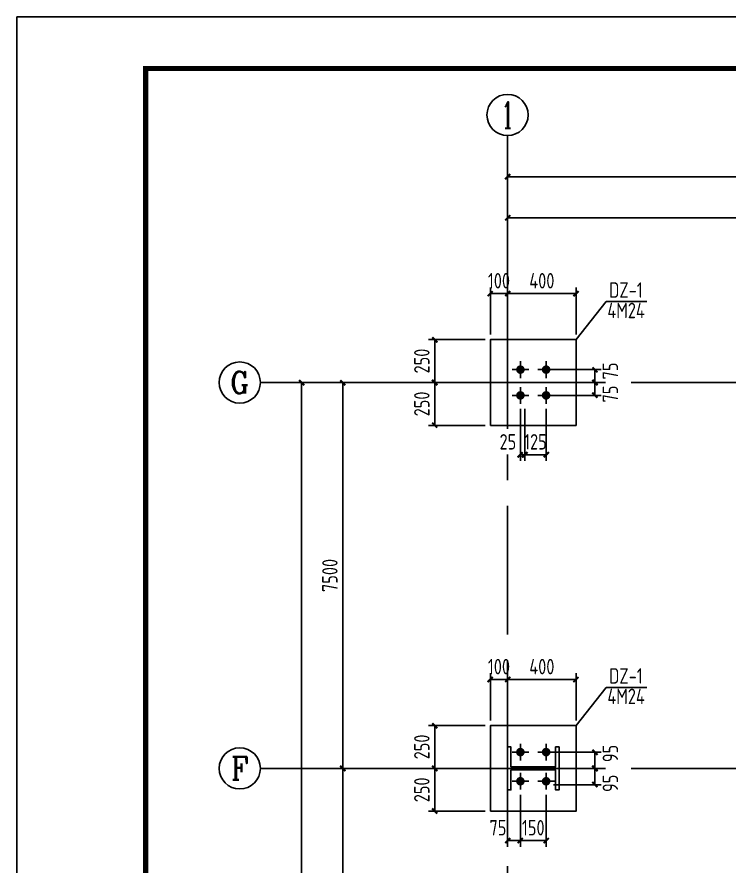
# Model space of a CAD drawing. Header units: millimetres. Extents: x 866309 to 879639, y 39442 to 44891.
# Drawn here: x 868454 to 868592.3, y 39875.9 to 40040.9 of the extents above; entities that cross this region are included whole.
import ezdxf
from ezdxf.enums import TextEntityAlignment as Align

# ---------------------------------------------------------------- set-up
doc = ezdxf.new("R2010")
doc.units = ezdxf.units.MM
doc.header["$LTSCALE"] = 1000
doc.header["$MEASUREMENT"] = 0
doc.linetypes.add('CENTER', pattern=[2, 1.25, -0.25, 0.25, -0.25])
doc.linetypes.add('DOTE', pattern=[2.42, 2, -0.2, 0.02, -0.2])
for name, color, linetype in [('AXIS', 3, 'Continuous'), ('AXIS_TEXT', 7, 'Continuous'), ('DIM', 7, 'Continuous'), ('DOTE', 1, 'DOTE'), ('M_Prof', 2, 'Continuous'), ('柱集中标注', 2, 'Continuous'), ('标注', 7, 'Continuous'), ('檩条', 34, 'Continuous')]:
    doc.layers.add(name, color=color, linetype=linetype)
doc.styles.add('_TCH_AXIS', font='COMPLEX', dxfattribs={"bigfont": 'GBCBIG'})
doc.styles.add('COMPLEX', font='COMPLEX')
doc.styles.add('GBHZ', font='gbenor.shx', dxfattribs={"width": 0.9, "bigfont": 'gbcbig.shx'})
doc.dimstyles.new('Y100', dxfattribs={"dimscale": 0, "dimtxt": 3, "dimasz": 0.01, "dimexe": 1.2, "dimexo": 2, "dimgap": 1, "dimtad": 1, "dimdec": 0, "dimlfac": 100, "dimzin": 0, "dimdsep": 46, "dimtxsty": 'GBHZ', "dimblk": 'DX', "dimcen": 0.09, "dimdle": 1, "dimclrd": 7, "dimclre": 7, "dimclrt": 7, "dimadec": 0, "dimazin": 0, "dimtfac": 1, "dimtdec": 0, "dimtix": 1, "dimtmove": 2, "dimatfit": 3, "dimldrblk": 'DX', "dimfxl": 0, "dimtolj": 1, "dimtzin": 0, "dimarcsym": 0})
doc.dimstyles.new('Y30', dxfattribs={"dimscale": 0, "dimtxt": 3, "dimasz": 0.01, "dimexe": 1.2, "dimexo": 1, "dimgap": 1, "dimtad": 1, "dimdec": 0, "dimlfac": 30, "dimzin": 0, "dimdsep": 46, "dimtxsty": 'GBHZ', "dimblk1": 'DX', "dimblk2": 'DX', "dimsah": 1, "dimcen": 0.09, "dimdle": 1, "dimadec": 0, "dimazin": 0, "dimtfac": 1, "dimtdec": 0, "dimtix": 1, "dimtmove": 2, "dimatfit": 3, "dimldrblk": 'DX', "dimfxl": 0, "dimtolj": 1, "dimtzin": 0, "dimarcsym": 0})

# ---------------------------------------------------------------- blocks, each defined once
blk = doc.blocks.new('_AXISO')
blk.add_circle((0, 0), 0.5)
at = {"layer": 'AXIS_TEXT', "style": 'COMPLEX', "width": 1.041667}
blk.add_attdef('A', text='', height=0.56, dxfattribs=at).set_placement((-0.25, -0.28), (0.25, -0.28), align=Align.FIT)
blk = doc.blocks.new('DX')
at = {"color": 0, "linetype": 'ByBlock', "const_width": 40}
blk.add_lwpolyline([(-54, -51), (46, 49)], dxfattribs=at)
blk = doc.blocks.new('*D1300')
at = {"layer": 'Defpoints', "color": 0, "transparency": 16777216}
for p in [(868517.28, 39894.89), (868533.28, 39894.89), (868533.28, 39819.89)]:
    blk.add_point(p, dxfattribs=at)
at = {"layer": 'dim', "color": 7, "lineweight": -2, "transparency": 16777216}
for p, q in [((868531.28, 39894.89), (868516.08, 39894.89)), ((868517.28, 39819.9), (868517.28, 39894.88)), ((868531.28, 39819.89), (868516.08, 39819.89))]:
    blk.add_line(p, q, dxfattribs=at)
at = {"layer": 'dim', "color": 7, "lineweight": -2, "transparency": 16777216, "xscale": 0.01, "yscale": 0.01, "zscale": 0.01}
for p, rotation in [((868517.28, 39894.89), 90), ((868517.28, 39819.89), 270)]:
    blk.add_blockref('DX', p, dxfattribs=dict(at, rotation=rotation))
at = {"layer": 'dim', "color": 7, "transparency": 16777216, "insert": (868514.78, 39857.39), "char_height": 3, "attachment_point": 5, "rotation": 90, "style": 'GBHZ'}
blk.add_mtext('\\A1;7500', dxfattribs=at)
blk = doc.blocks.new('*D1301')
at = {"layer": 'Defpoints', "color": 0, "transparency": 16777216}
for p in [(868517.28, 39969.89), (868533.28, 39969.89), (868533.28, 39894.89)]:
    blk.add_point(p, dxfattribs=at)
at = {"layer": 'dim', "color": 7, "lineweight": -2, "transparency": 16777216}
for p, q in [((868531.28, 39969.89), (868516.08, 39969.89)), ((868517.28, 39894.9), (868517.28, 39969.88)), ((868531.28, 39894.89), (868516.08, 39894.89))]:
    blk.add_line(p, q, dxfattribs=at)
at = {"layer": 'dim', "color": 7, "lineweight": -2, "transparency": 16777216, "xscale": 0.01, "yscale": 0.01, "zscale": 0.01}
for p, rotation in [((868517.28, 39969.89), 90), ((868517.28, 39894.89), 270)]:
    blk.add_blockref('DX', p, dxfattribs=dict(at, rotation=rotation))
at = {"layer": 'dim', "color": 7, "transparency": 16777216, "insert": (868514.78, 39932.39), "char_height": 3, "attachment_point": 5, "rotation": 90, "style": 'GBHZ'}
blk.add_mtext('\\A1;7500', dxfattribs=at)
blk = doc.blocks.new('*D1302')
at = {"layer": 'Defpoints', "color": 0, "transparency": 16777216}
for p in [(868509.28, 39969.89), (868533.28, 39969.89), (868533.28, 39519.89)]:
    blk.add_point(p, dxfattribs=at)
at = {"layer": 'dim', "color": 7, "lineweight": -2, "transparency": 16777216}
for p, q in [((868531.28, 39969.89), (868508.08, 39969.89)), ((868509.28, 39519.9), (868509.28, 39969.88)), ((868531.28, 39519.89), (868508.08, 39519.89))]:
    blk.add_line(p, q, dxfattribs=at)
at = {"layer": 'dim', "color": 7, "lineweight": -2, "transparency": 16777216, "xscale": 0.01, "yscale": 0.01, "zscale": 0.01}
for p, rotation in [((868509.28, 39969.89), 90), ((868509.28, 39519.89), 270)]:
    blk.add_blockref('DX', p, dxfattribs=dict(at, rotation=rotation))
at = {"layer": 'dim', "color": 7, "transparency": 16777216, "insert": (868506.78, 39744.89), "char_height": 3, "attachment_point": 5, "rotation": 90, "style": 'GBHZ'}
blk.add_mtext('\\A1;45000', dxfattribs=at)
blk = doc.blocks.new('*D1310')
at = {"layer": 'Defpoints', "color": 0, "transparency": 16777216}
for p in [(868664.28, 40001.89), (868549.28, 39985.89), (868664.28, 39985.89)]:
    blk.add_point(p, dxfattribs=at)
at = {"layer": 'dim', "color": 7, "lineweight": -2, "transparency": 16777216}
for p, q in [((868549.28, 39987.89), (868549.28, 40003.09)), ((868664.28, 39987.89), (868664.28, 40003.09)), ((868549.29, 40001.89), (868664.27, 40001.89))]:
    blk.add_line(p, q, dxfattribs=at)
at = {"layer": 'dim', "color": 7, "lineweight": -2, "transparency": 16777216, "xscale": 0.01, "yscale": 0.01, "zscale": 0.01, "rotation": 180}
blk.add_blockref('DX', (868549.28, 40001.89), dxfattribs=at)
at = {"layer": 'dim', "color": 7, "lineweight": -2, "transparency": 16777216, "xscale": 0.01, "yscale": 0.01, "zscale": 0.01}
blk.add_blockref('DX', (868664.28, 40001.89), dxfattribs=at)
at = {"layer": 'dim', "color": 7, "transparency": 16777216, "insert": (868606.78, 40004.39), "char_height": 3, "attachment_point": 5, "style": 'GBHZ'}
blk.add_mtext('\\A1;11500', dxfattribs=at)
blk = doc.blocks.new('*D1316')
at = {"layer": 'Defpoints', "color": 0, "transparency": 16777216}
for p in [(868549.28, 40009.89), (868549.28, 39985.89), (869019.28, 39985.89)]:
    blk.add_point(p, dxfattribs=at)
at = {"layer": 'dim', "color": 7, "lineweight": -2, "transparency": 16777216}
for p, q in [((868549.28, 39987.89), (868549.28, 40011.09)), ((869019.28, 39987.89), (869019.28, 40011.09)), ((869019.27, 40009.89), (868549.29, 40009.89))]:
    blk.add_line(p, q, dxfattribs=at)
at = {"layer": 'dim', "color": 7, "lineweight": -2, "transparency": 16777216, "xscale": 0.01, "yscale": 0.01, "zscale": 0.01, "rotation": 180}
blk.add_blockref('DX', (868549.28, 40009.89), dxfattribs=at)
at = {"layer": 'dim', "color": 7, "lineweight": -2, "transparency": 16777216, "xscale": 0.01, "yscale": 0.01, "zscale": 0.01}
blk.add_blockref('DX', (869019.28, 40009.89), dxfattribs=at)
at = {"layer": 'dim', "color": 7, "transparency": 16777216, "insert": (868784.28, 40012.39), "char_height": 3, "attachment_point": 5, "style": 'GBHZ'}
blk.add_mtext('\\A1;47000', dxfattribs=at)
blk = doc.blocks.new('*D1420')
at = {"layer": 'Defpoints', "color": 0, "transparency": 16777216}
for p in [(868549.28, 39987.17), (868549.28, 39978.22), (868562.62, 39978.22)]:
    blk.add_point(p, dxfattribs=at)
at = {"layer": 'dim', "color": 0, "lineweight": -2, "transparency": 16777216}
for p, q in [((868549.28, 39979.22), (868549.28, 39988.37)), ((868562.62, 39979.22), (868562.62, 39988.37)), ((868562.61, 39987.17), (868549.29, 39987.17))]:
    blk.add_line(p, q, dxfattribs=at)
at = {"layer": 'dim', "color": 0, "lineweight": -2, "transparency": 16777216, "xscale": 0.01, "yscale": 0.01, "zscale": 0.01, "rotation": 180}
blk.add_blockref('DX', (868549.28, 39987.17), dxfattribs=at)
at = {"layer": 'dim', "color": 0, "lineweight": -2, "transparency": 16777216, "xscale": 0.01, "yscale": 0.01, "zscale": 0.01}
blk.add_blockref('DX', (868562.62, 39987.17), dxfattribs=at)
at = {"layer": 'dim', "color": 0, "transparency": 16777216, "insert": (868555.95, 39989.67), "char_height": 3, "attachment_point": 5, "style": 'GBHZ'}
blk.add_mtext('\\A1;400', dxfattribs=at)
blk = doc.blocks.new('*D1421')
at = {"layer": 'Defpoints', "color": 0, "transparency": 16777216}
for p in [(868545.95, 39978.22), (868535.14, 39969.89), (868545.95, 39969.89)]:
    blk.add_point(p, dxfattribs=at)
at = {"layer": 'dim', "color": 0, "lineweight": -2, "transparency": 16777216}
for p, q in [((868544.95, 39978.22), (868533.94, 39978.22)), ((868535.14, 39978.21), (868535.14, 39969.9)), ((868544.95, 39969.89), (868533.94, 39969.89))]:
    blk.add_line(p, q, dxfattribs=at)
at = {"layer": 'dim', "color": 0, "lineweight": -2, "transparency": 16777216, "xscale": 0.01, "yscale": 0.01, "zscale": 0.01}
for p, rotation in [((868535.14, 39978.22), 90), ((868535.14, 39969.89), 270)]:
    blk.add_blockref('DX', p, dxfattribs=dict(at, rotation=rotation))
at = {"layer": 'dim', "color": 0, "transparency": 16777216, "insert": (868532.64, 39974.06), "char_height": 3, "attachment_point": 5, "rotation": 90, "style": 'GBHZ'}
blk.add_mtext('\\A1;250', dxfattribs=at)
blk = doc.blocks.new('*D1422')
at = {"layer": 'Defpoints', "color": 0, "transparency": 16777216}
for p in [(868545.95, 39969.89), (868535.14, 39961.56), (868545.95, 39961.56)]:
    blk.add_point(p, dxfattribs=at)
at = {"layer": 'dim', "color": 0, "lineweight": -2, "transparency": 16777216}
for p, q in [((868544.95, 39969.89), (868533.94, 39969.89)), ((868535.14, 39969.88), (868535.14, 39961.57)), ((868544.95, 39961.56), (868533.94, 39961.56))]:
    blk.add_line(p, q, dxfattribs=at)
at = {"layer": 'dim', "color": 0, "lineweight": -2, "transparency": 16777216, "xscale": 0.01, "yscale": 0.01, "zscale": 0.01}
for p, rotation in [((868535.14, 39969.89), 90), ((868535.14, 39961.56), 270)]:
    blk.add_blockref('DX', p, dxfattribs=dict(at, rotation=rotation))
at = {"layer": 'dim', "color": 0, "transparency": 16777216, "insert": (868532.64, 39965.72), "char_height": 3, "attachment_point": 5, "rotation": 90, "style": 'GBHZ'}
blk.add_mtext('\\A1;250', dxfattribs=at)
blk = doc.blocks.new('*D1423')
at = {"layer": 'Defpoints', "color": 0, "transparency": 16777216}
for p in [(868557.22, 39972.39), (868566.26, 39972.39), (868557.22, 39969.89)]:
    blk.add_point(p, dxfattribs=at)
at = {"layer": 'dim', "color": 0, "lineweight": -2, "transparency": 16777216}
for p, q in [((868558.22, 39972.39), (868567.46, 39972.39)), ((868566.26, 39969.9), (868566.26, 39972.38)), ((868558.22, 39969.89), (868567.46, 39969.89))]:
    blk.add_line(p, q, dxfattribs=at)
at = {"layer": 'dim', "color": 0, "lineweight": -2, "transparency": 16777216, "xscale": 0.01, "yscale": 0.01, "zscale": 0.01}
for p, rotation in [((868566.26, 39972.39), 90), ((868566.26, 39969.89), 270)]:
    blk.add_blockref('DX', p, dxfattribs=dict(at, rotation=rotation))
at = {"layer": 'dim', "color": 0, "transparency": 16777216, "insert": (868569.25, 39972.13), "char_height": 3, "attachment_point": 5, "rotation": 90, "style": 'GBHZ'}
blk.add_mtext('\\A1;75', dxfattribs=at)
blk = doc.blocks.new('*D1424')
at = {"layer": 'Defpoints', "color": 0, "transparency": 16777216}
for p in [(868557.22, 39969.89), (868557.22, 39967.39), (868566.26, 39967.39)]:
    blk.add_point(p, dxfattribs=at)
at = {"layer": 'dim', "color": 0, "lineweight": -2, "transparency": 16777216}
for p, q in [((868558.22, 39969.89), (868567.46, 39969.89)), ((868566.26, 39969.88), (868566.26, 39967.4)), ((868558.22, 39967.39), (868567.46, 39967.39))]:
    blk.add_line(p, q, dxfattribs=at)
at = {"layer": 'dim', "color": 0, "lineweight": -2, "transparency": 16777216, "xscale": 0.01, "yscale": 0.01, "zscale": 0.01}
for p, rotation in [((868566.26, 39969.89), 90), ((868566.26, 39967.39), 270)]:
    blk.add_blockref('DX', p, dxfattribs=dict(at, rotation=rotation))
at = {"layer": 'dim', "color": 0, "transparency": 16777216, "insert": (868569.25, 39967.65), "char_height": 3, "attachment_point": 5, "rotation": 90, "style": 'GBHZ'}
blk.add_mtext('\\A1;75', dxfattribs=at)
blk = doc.blocks.new('*D1425')
at = {"layer": 'Defpoints', "color": 0, "transparency": 16777216}
for p in [(868552.62, 39965.76), (868556.78, 39965.76), (868552.62, 39955.86)]:
    blk.add_point(p, dxfattribs=at)
at = {"layer": '标注', "color": 0, "lineweight": -2, "transparency": 16777216}
for p, q in [((868552.62, 39964.76), (868552.62, 39954.66)), ((868556.78, 39964.76), (868556.78, 39954.66)), ((868552.61, 39955.86), (868552.6, 39955.86)), ((868556.78, 39955.86), (868552.62, 39955.86)), ((868556.79, 39955.86), (868556.8, 39955.86))]:
    blk.add_line(p, q, dxfattribs=at)
at = {"layer": '标注', "color": 0, "lineweight": -2, "transparency": 16777216, "xscale": 0.01, "yscale": 0.01, "zscale": 0.01}
blk.add_blockref('DX', (868552.62, 39955.86), dxfattribs=at)
at = {"layer": '标注', "color": 0, "lineweight": -2, "transparency": 16777216, "xscale": 0.01, "yscale": 0.01, "zscale": 0.01, "rotation": 180}
blk.add_blockref('DX', (868556.78, 39955.86), dxfattribs=at)
at = {"layer": '标注', "color": 0, "transparency": 16777216, "insert": (868554.7, 39958.36), "char_height": 3, "attachment_point": 5, "style": 'GBHZ'}
blk.add_mtext('\\A1;125', dxfattribs=at)
blk = doc.blocks.new('*D1426')
at = {"layer": 'Defpoints', "color": 0, "transparency": 16777216}
for p in [(868551.78, 39965.76), (868552.62, 39965.76), (868551.78, 39955.86)]:
    blk.add_point(p, dxfattribs=at)
at = {"layer": '标注', "color": 0, "lineweight": -2, "transparency": 16777216}
for p, q in [((868551.78, 39964.76), (868551.78, 39954.66)), ((868552.62, 39964.76), (868552.62, 39954.66)), ((868551.77, 39955.86), (868551.76, 39955.86)), ((868552.62, 39955.86), (868551.78, 39955.86)), ((868552.63, 39955.86), (868552.64, 39955.86))]:
    blk.add_line(p, q, dxfattribs=at)
at = {"layer": '标注', "color": 0, "lineweight": -2, "transparency": 16777216, "xscale": 0.01, "yscale": 0.01, "zscale": 0.01}
blk.add_blockref('DX', (868551.78, 39955.86), dxfattribs=at)
at = {"layer": '标注', "color": 0, "lineweight": -2, "transparency": 16777216, "xscale": 0.01, "yscale": 0.01, "zscale": 0.01, "rotation": 180}
blk.add_blockref('DX', (868552.62, 39955.86), dxfattribs=at)
at = {"layer": '标注', "color": 0, "transparency": 16777216, "insert": (868549.36, 39958.36), "char_height": 3, "attachment_point": 5, "style": 'GBHZ'}
blk.add_mtext('\\A1;25', dxfattribs=at)
blk = doc.blocks.new('*D1427')
at = {"layer": 'Defpoints', "color": 0, "transparency": 16777216}
for p in [(868549.28, 39987.17), (868545.95, 39978.22), (868549.28, 39978.22)]:
    blk.add_point(p, dxfattribs=at)
at = {"layer": 'dim', "color": 0, "lineweight": -2, "transparency": 16777216}
for p, q in [((868545.95, 39979.22), (868545.95, 39988.37)), ((868549.28, 39979.22), (868549.28, 39988.37)), ((868545.94, 39987.17), (868545.93, 39987.17)), ((868545.95, 39987.17), (868549.28, 39987.17)), ((868549.29, 39987.17), (868549.3, 39987.17))]:
    blk.add_line(p, q, dxfattribs=at)
at = {"layer": 'dim', "color": 0, "lineweight": -2, "transparency": 16777216, "xscale": 0.01, "yscale": 0.01, "zscale": 0.01}
blk.add_blockref('DX', (868545.95, 39987.17), dxfattribs=at)
at = {"layer": 'dim', "color": 0, "lineweight": -2, "transparency": 16777216, "xscale": 0.01, "yscale": 0.01, "zscale": 0.01, "rotation": 180}
blk.add_blockref('DX', (868549.28, 39987.17), dxfattribs=at)
at = {"layer": 'dim', "color": 0, "transparency": 16777216, "insert": (868547.62, 39989.67), "char_height": 3, "attachment_point": 5, "style": 'GBHZ'}
blk.add_mtext('\\A1;100', dxfattribs=at)
blk = doc.blocks.new('*D2485')
at = {"layer": 'Defpoints', "color": 0, "transparency": 16777216}
for p in [(868549.28, 39912.17), (868549.28, 39903.22), (868562.62, 39903.22)]:
    blk.add_point(p, dxfattribs=at)
at = {"layer": 'dim', "color": 0, "lineweight": -2, "transparency": 16777216}
for p, q in [((868549.28, 39904.22), (868549.28, 39913.37)), ((868562.61, 39912.17), (868549.29, 39912.17)), ((868562.62, 39904.22), (868562.62, 39913.37))]:
    blk.add_line(p, q, dxfattribs=at)
at = {"layer": 'dim', "color": 0, "lineweight": -2, "transparency": 16777216, "xscale": 0.01, "yscale": 0.01, "zscale": 0.01, "rotation": 180}
blk.add_blockref('DX', (868549.28, 39912.17), dxfattribs=at)
at = {"layer": 'dim', "color": 0, "lineweight": -2, "transparency": 16777216, "xscale": 0.01, "yscale": 0.01, "zscale": 0.01}
blk.add_blockref('DX', (868562.62, 39912.17), dxfattribs=at)
at = {"layer": 'dim', "color": 0, "transparency": 16777216, "insert": (868555.95, 39914.67), "char_height": 3, "attachment_point": 5, "style": 'GBHZ'}
blk.add_mtext('\\A1;400', dxfattribs=at)
blk = doc.blocks.new('*D2486')
at = {"layer": 'Defpoints', "color": 0, "transparency": 16777216}
for p in [(868545.95, 39903.22), (868535.14, 39894.89), (868545.95, 39894.89)]:
    blk.add_point(p, dxfattribs=at)
at = {"layer": 'dim', "color": 0, "lineweight": -2, "transparency": 16777216}
for p, q in [((868544.95, 39903.22), (868533.94, 39903.22)), ((868535.14, 39903.21), (868535.14, 39894.9)), ((868544.95, 39894.89), (868533.94, 39894.89))]:
    blk.add_line(p, q, dxfattribs=at)
at = {"layer": 'dim', "color": 0, "lineweight": -2, "transparency": 16777216, "xscale": 0.01, "yscale": 0.01, "zscale": 0.01}
for p, rotation in [((868535.14, 39903.22), 90), ((868535.14, 39894.89), 270)]:
    blk.add_blockref('DX', p, dxfattribs=dict(at, rotation=rotation))
at = {"layer": 'dim', "color": 0, "transparency": 16777216, "insert": (868532.64, 39899.06), "char_height": 3, "attachment_point": 5, "rotation": 90, "style": 'GBHZ'}
blk.add_mtext('\\A1;250', dxfattribs=at)
blk = doc.blocks.new('*D2487')
at = {"layer": 'Defpoints', "color": 0, "transparency": 16777216}
for p in [(868545.95, 39894.89), (868535.14, 39886.56), (868545.95, 39886.56)]:
    blk.add_point(p, dxfattribs=at)
at = {"layer": 'dim', "color": 0, "lineweight": -2, "transparency": 16777216}
for p, q in [((868544.95, 39894.89), (868533.94, 39894.89)), ((868535.14, 39894.88), (868535.14, 39886.57)), ((868544.95, 39886.56), (868533.94, 39886.56))]:
    blk.add_line(p, q, dxfattribs=at)
at = {"layer": 'dim', "color": 0, "lineweight": -2, "transparency": 16777216, "xscale": 0.01, "yscale": 0.01, "zscale": 0.01}
for p, rotation in [((868535.14, 39894.89), 90), ((868535.14, 39886.56), 270)]:
    blk.add_blockref('DX', p, dxfattribs=dict(at, rotation=rotation))
at = {"layer": 'dim', "color": 0, "transparency": 16777216, "insert": (868532.64, 39890.72), "char_height": 3, "attachment_point": 5, "rotation": 90, "style": 'GBHZ'}
blk.add_mtext('\\A1;250', dxfattribs=at)
blk = doc.blocks.new('*D2488')
at = {"layer": 'Defpoints', "color": 0, "transparency": 16777216}
for p in [(868557.22, 39898.06), (868566.26, 39898.06), (868557.22, 39894.89)]:
    blk.add_point(p, dxfattribs=at)
at = {"layer": 'dim', "color": 0, "lineweight": -2, "transparency": 16777216}
for p, q in [((868558.22, 39898.06), (868567.46, 39898.06)), ((868566.26, 39894.9), (868566.26, 39898.05)), ((868558.22, 39894.89), (868567.46, 39894.89))]:
    blk.add_line(p, q, dxfattribs=at)
at = {"layer": 'dim', "color": 0, "lineweight": -2, "transparency": 16777216, "xscale": 0.01, "yscale": 0.01, "zscale": 0.01}
for p, rotation in [((868566.26, 39898.06), 90), ((868566.26, 39894.89), 270)]:
    blk.add_blockref('DX', p, dxfattribs=dict(at, rotation=rotation))
at = {"layer": 'dim', "color": 0, "transparency": 16777216, "insert": (868569.25, 39897.79), "char_height": 3, "attachment_point": 5, "rotation": 90, "style": 'GBHZ'}
blk.add_mtext('\\A1;95', dxfattribs=at)
blk = doc.blocks.new('*D2489')
at = {"layer": 'Defpoints', "color": 0, "transparency": 16777216}
for p in [(868551.78, 39890.76), (868556.78, 39890.76), (868551.78, 39880.86)]:
    blk.add_point(p, dxfattribs=at)
at = {"layer": '标注', "color": 0, "lineweight": -2, "transparency": 16777216}
for p, q in [((868551.78, 39889.76), (868551.78, 39879.66)), ((868556.78, 39889.76), (868556.78, 39879.66)), ((868551.77, 39880.86), (868551.76, 39880.86)), ((868556.78, 39880.86), (868551.78, 39880.86)), ((868556.79, 39880.86), (868556.8, 39880.86))]:
    blk.add_line(p, q, dxfattribs=at)
at = {"layer": '标注', "color": 0, "lineweight": -2, "transparency": 16777216, "xscale": 0.01, "yscale": 0.01, "zscale": 0.01}
blk.add_blockref('DX', (868551.78, 39880.86), dxfattribs=at)
at = {"layer": '标注', "color": 0, "lineweight": -2, "transparency": 16777216, "xscale": 0.01, "yscale": 0.01, "zscale": 0.01, "rotation": 180}
blk.add_blockref('DX', (868556.78, 39880.86), dxfattribs=at)
at = {"layer": '标注', "color": 0, "transparency": 16777216, "insert": (868554.28, 39883.36), "char_height": 3, "attachment_point": 5, "style": 'GBHZ'}
blk.add_mtext('\\A1;150', dxfattribs=at)
blk = doc.blocks.new('*D2490')
at = {"layer": 'Defpoints', "color": 0, "transparency": 16777216}
for p in [(868549.28, 39890.72), (868551.78, 39890.76), (868549.28, 39880.86)]:
    blk.add_point(p, dxfattribs=at)
at = {"layer": '标注', "color": 0, "lineweight": -2, "transparency": 16777216}
for p, q in [((868549.28, 39889.72), (868549.28, 39879.66)), ((868551.78, 39889.76), (868551.78, 39879.66)), ((868551.77, 39880.86), (868549.29, 39880.86))]:
    blk.add_line(p, q, dxfattribs=at)
at = {"layer": '标注', "color": 0, "lineweight": -2, "transparency": 16777216, "xscale": 0.01, "yscale": 0.01, "zscale": 0.01, "rotation": 180}
blk.add_blockref('DX', (868549.28, 39880.86), dxfattribs=at)
at = {"layer": '标注', "color": 0, "lineweight": -2, "transparency": 16777216, "xscale": 0.01, "yscale": 0.01, "zscale": 0.01}
blk.add_blockref('DX', (868551.78, 39880.86), dxfattribs=at)
at = {"layer": '标注', "color": 0, "transparency": 16777216, "insert": (868547.42, 39883.36), "char_height": 3, "attachment_point": 5, "style": 'GBHZ'}
blk.add_mtext('\\A1;75', dxfattribs=at)
blk = doc.blocks.new('*D2491')
at = {"layer": 'Defpoints', "color": 0, "transparency": 16777216}
for p in [(868549.28, 39912.17), (868545.95, 39903.22), (868549.28, 39903.22)]:
    blk.add_point(p, dxfattribs=at)
at = {"layer": 'dim', "color": 0, "lineweight": -2, "transparency": 16777216}
for p, q in [((868545.94, 39912.17), (868545.93, 39912.17)), ((868545.95, 39904.22), (868545.95, 39913.37)), ((868545.95, 39912.17), (868549.28, 39912.17)), ((868549.28, 39904.22), (868549.28, 39913.37)), ((868549.29, 39912.17), (868549.3, 39912.17))]:
    blk.add_line(p, q, dxfattribs=at)
at = {"layer": 'dim', "color": 0, "lineweight": -2, "transparency": 16777216, "xscale": 0.01, "yscale": 0.01, "zscale": 0.01}
blk.add_blockref('DX', (868545.95, 39912.17), dxfattribs=at)
at = {"layer": 'dim', "color": 0, "lineweight": -2, "transparency": 16777216, "xscale": 0.01, "yscale": 0.01, "zscale": 0.01, "rotation": 180}
blk.add_blockref('DX', (868549.28, 39912.17), dxfattribs=at)
at = {"layer": 'dim', "color": 0, "transparency": 16777216, "insert": (868547.62, 39914.67), "char_height": 3, "attachment_point": 5, "style": 'GBHZ'}
blk.add_mtext('\\A1;100', dxfattribs=at)
blk = doc.blocks.new('*D2476')
at = {"layer": 'Defpoints', "color": 0, "transparency": 16777216}
for p in [(868557.22, 39894.89), (868557.22, 39891.72), (868566.26, 39891.72)]:
    blk.add_point(p, dxfattribs=at)
at = {"layer": 'dim', "color": 0, "lineweight": -2, "transparency": 16777216}
for p, q in [((868558.22, 39894.89), (868567.46, 39894.89)), ((868566.26, 39894.88), (868566.26, 39891.73)), ((868558.22, 39891.72), (868567.46, 39891.72))]:
    blk.add_line(p, q, dxfattribs=at)
at = {"layer": 'dim', "color": 0, "lineweight": -2, "transparency": 16777216, "xscale": 0.01, "yscale": 0.01, "zscale": 0.01}
for p, rotation in [((868566.26, 39894.89), 90), ((868566.26, 39891.72), 270)]:
    blk.add_blockref('DX', p, dxfattribs=dict(at, rotation=rotation))
at = {"layer": 'dim', "color": 0, "transparency": 16777216, "insert": (868569.25, 39891.99), "char_height": 3, "attachment_point": 5, "rotation": 90, "style": 'GBHZ'}
blk.add_mtext('\\A1;95', dxfattribs=at)

msp = doc.modelspace()

# ---------------------------------------------------------------- linework, layer by layer
for p, q in [((868454.005, 39446.931), (868454.005, 40040.931)), ((868454.005, 40040.931), (868454.005, 39446.931)), ((868551.783, 39970.765), (868551.783, 39974.015)), ((868556.783, 39970.765), (868556.783, 39974.015)), ((868550.158, 39972.39), (868553.408, 39972.39)), ((868555.158, 39972.39), (868558.408, 39972.39)), ((868551.783, 39965.765), (868551.783, 39969.015)), ((868556.783, 39965.765), (868556.783, 39969.015)), ((868550.158, 39967.39), (868553.408, 39967.39)), ((868555.158, 39967.39), (868558.408, 39967.39)), ((868551.783, 39896.432), (868551.783, 39899.682)), ((868556.783, 39896.432), (868556.783, 39899.682)), ((868550.158, 39898.057), (868553.408, 39898.057)), ((868555.158, 39898.057), (868558.408, 39898.057)), ((868551.783, 39890.765), (868551.783, 39894.015)), ((868556.783, 39890.765), (868556.783, 39894.015)), ((868550.158, 39892.39), (868553.408, 39892.39)), ((868555.158, 39892.39), (868558.408, 39892.39))]:
    msp.add_line(p, q)
at = {"color": 0}
for p, q in [((869295.005, 40040.931), (868454.005, 40040.931)), ((868454.005, 40040.931), (869295.005, 40040.931))]:
    msp.add_line(p, q, dxfattribs=at)
at = {"color": 0, "const_width": 1}
msp.add_lwpolyline([(869285.005, 39456.931), (868479.005, 39456.931), (868479.005, 40030.931), (869285.005, 40030.931)], close=True, dxfattribs=at)
for points in [[(868545.95, 39961.557), (868562.616, 39961.557), (868562.616, 39978.223), (868545.95, 39978.223)], [(868545.95, 39886.557), (868562.616, 39886.557), (868562.616, 39903.223), (868545.95, 39903.223)]]:
    msp.add_lwpolyline(points, close=True)
at = {"layer": 'AXIS', "color": 0}
for p, q in [((868549.283, 39985.89), (868549.283, 40017.89)), ((868533.283, 39969.89), (868501.283, 39969.89)), ((868533.283, 39894.89), (868501.283, 39894.89))]:
    msp.add_line(p, q, dxfattribs=at)
at = {"layer": 'dim', "const_width": 0.833}
for points in [[(868551.783, 39972.807, 1), (868551.783, 39971.973, 1)], [(868556.783, 39972.807, 1), (868556.783, 39971.973, 1)], [(868551.783, 39967.807, 1), (868551.783, 39966.973, 1)], [(868556.783, 39967.807, 1), (868556.783, 39966.973, 1)], [(868551.783, 39898.473, 1), (868551.783, 39897.64, 1)], [(868556.783, 39898.473, 1), (868556.783, 39897.64, 1)], [(868551.783, 39892.807, 1), (868551.783, 39891.973, 1)], [(868556.783, 39892.807, 1), (868556.783, 39891.973, 1)]]:
    msp.add_lwpolyline(points, format="xyb", close=True, dxfattribs=at)
at = {"layer": 'DOTE', "linetype": 'CENTER', "ltscale": 0.02}
for p, q in [((868549.283, 39985.89), (868549.283, 39503.89)), ((868533.283, 39969.89), (869035.283, 39969.89)), ((868533.283, 39894.89), (869035.283, 39894.89))]:
    msp.add_line(p, q, dxfattribs=at)
at = {"layer": 'M_Prof'}
msp.add_lwpolyline([(868549.283, 39899.057), (868549.283, 39890.723), (868549.95, 39890.723), (868549.95, 39894.59), (868558.616, 39894.59), (868558.616, 39890.723), (868559.283, 39890.723), (868559.283, 39899.057), (868558.616, 39899.057), (868558.616, 39895.19), (868549.95, 39895.19), (868549.95, 39899.057)], close=True, dxfattribs=at)
at = {"layer": '檩条'}
for p, q in [((868562.616, 39978.223), (868568.439, 39985.643)), ((868576.337, 39985.643), (868568.439, 39985.643)), ((868562.616, 39903.223), (868568.439, 39910.643)), ((868576.337, 39910.643), (868568.439, 39910.643))]:
    msp.add_line(p, q, dxfattribs=at)

# ---------------------------------------------------------------- block references
at = {"layer": 'AXIS', "color": 0}
ref = msp.add_blockref('_AXISO', (868549.283, 40021.89), dxfattribs=dict(at, xscale=-8, yscale=8, zscale=8, rotation=180))
ref.add_attrib('A', '1', dxfattribs={"layer": 'AXIS_TEXT', "color": 0, "height": 5.147, "style": '_TCH_AXIS'}).set_placement((868548.18, 40019.316), (868550.386, 40019.316), align=Align.FIT)
ref = msp.add_blockref('_AXISO', (868497.283, 39969.89), dxfattribs=dict(at, xscale=8, yscale=8, zscale=8))
ref.add_attrib('A', 'G', dxfattribs={"layer": 'AXIS_TEXT', "color": 0, "height": 4.252, "style": '_TCH_AXIS'}).set_placement((868495.461, 39967.764), (868499.105, 39967.764), align=Align.FIT)
ref = msp.add_blockref('_AXISO', (868497.283, 39894.89), dxfattribs=dict(at, xscale=8, yscale=8, zscale=8))
ref.add_attrib('A', 'F', dxfattribs={"layer": 'AXIS_TEXT', "color": 0, "height": 4.454, "style": '_TCH_AXIS'}).set_placement((868495.586, 39892.663), (868498.98, 39892.663), align=Align.FIT)

# ---------------------------------------------------------------- texts
at = {"layer": '柱集中标注', "style": 'GBHZ', "width": 0.9}
for s, p in [('DZ-1', (868569.021, 39986.364)), ('4M24', (868568.68, 39982.392)), ('DZ-1', (868569.021, 39911.364)), ('4M24', (868568.68, 39907.392))]:
    msp.add_text(s, height=3, dxfattribs=at).set_placement(p)

# ---------------------------------------------------------------- dimensions: what is measured, and where the dimension line sits
at = {"layer": 'dim'}
for base, p1, p2, dimstyle, picture, middle in [((868549.283, 40009.89), (869019.283, 39985.89), (868549.283, 39985.89), 'Y100', '*D1316', (868784.283, 40012.39)), ((868664.283, 40001.89), (868549.283, 39985.89), (868664.283, 39985.89), 'Y100', '*D1310', (868606.783, 40004.39)), ((868549.283, 39987.169), (868545.95, 39978.223), (868549.283, 39978.223), 'Y30', '*D1427', (868547.616, 39989.669)), ((868549.283, 39912.169), (868545.95, 39903.223), (868549.283, 39903.223), 'Y30', '*D2491', (868547.616, 39914.669))]:
    dim = msp.add_linear_dim(base=base, p1=p1, p2=p2, dimstyle=dimstyle, override={"dimscale": 1}, dxfattribs=at)
    dim.commit()
    dim.dimension.update_dxf_attribs({"geometry": picture, "text_midpoint": middle})
for base, p1, p2, angle, dimstyle, picture, middle in [((868549.283, 39987.169), (868562.616, 39978.223), (868549.283, 39978.223), 180, 'Y30', '*D1420', (868555.95, 39989.669)), ((868535.142, 39969.89), (868545.95, 39978.223), (868545.95, 39969.89), 270, 'Y30', '*D1421', (868532.642, 39974.057)), ((868509.283, 39969.89), (868533.283, 39519.89), (868533.283, 39969.89), 90, 'Y100', '*D1302', (868506.783, 39744.89)), ((868517.283, 39969.89), (868533.283, 39894.89), (868533.283, 39969.89), 90, 'Y100', '*D1301', (868514.783, 39932.39)), ((868535.142, 39961.557), (868545.95, 39969.89), (868545.95, 39961.557), 270, 'Y30', '*D1422', (868532.642, 39965.723)), ((868549.283, 39912.169), (868562.616, 39903.223), (868549.283, 39903.223), 180, 'Y30', '*D2485', (868555.95, 39914.669)), ((868535.142, 39894.89), (868545.95, 39903.223), (868545.95, 39894.89), 270, 'Y30', '*D2486', (868532.642, 39899.057)), ((868517.283, 39894.89), (868533.283, 39819.89), (868533.283, 39894.89), 90, 'Y100', '*D1300', (868514.783, 39857.39)), ((868535.142, 39886.557), (868545.95, 39894.89), (868545.95, 39886.557), 270, 'Y30', '*D2487', (868532.642, 39890.723))]:
    dim = msp.add_linear_dim(base=base, p1=p1, p2=p2, angle=angle, dimstyle=dimstyle, override={"dimscale": 1}, dxfattribs=at)
    dim.commit()
    dim.dimension.update_dxf_attribs({"geometry": picture, "text_midpoint": middle})
for base, p1, p2, angle, picture, middle in [((868566.261, 39972.39), (868557.217, 39969.89), (868557.217, 39972.39), 270, '*D1423', (868569.255, 39972.128)), ((868566.261, 39967.39), (868557.217, 39969.89), (868557.217, 39967.39), 90, '*D1424', (868569.255, 39967.652)), ((868566.261, 39898.057), (868557.217, 39894.89), (868557.217, 39898.057), 270, '*D2488', (868569.255, 39897.795)), ((868566.261, 39891.723), (868557.217, 39894.89), (868557.217, 39891.723), 90, '*D2476', (868569.255, 39891.985))]:
    dim = msp.add_linear_dim(base=base, p1=p1, p2=p2, angle=angle, dimstyle='Y30', override={"dimscale": 1}, dxfattribs=at)
    dim.commit()
    dim.dimension.update_dxf_attribs({"geometry": picture, "text_midpoint": middle, "dimtype": 160})
at = {"layer": '标注'}
for base, p1, p2, picture, middle in [((868551.783, 39955.862), (868552.616, 39965.765), (868551.783, 39965.765), '*D1426', (868549.357, 39958.362)), ((868549.283, 39880.862), (868551.783, 39890.765), (868549.283, 39890.723), '*D2490', (868547.419, 39883.362))]:
    dim = msp.add_linear_dim(base=base, p1=p1, p2=p2, dimstyle='Y30', override={"dimscale": 1}, dxfattribs=at)
    dim.commit()
    dim.dimension.update_dxf_attribs({"geometry": picture, "text_midpoint": middle, "dimtype": 160})
for base, p1, p2, picture, middle in [((868552.616, 39955.862), (868556.783, 39965.765), (868552.616, 39965.765), '*D1425', (868554.7, 39958.362)), ((868551.783, 39880.862), (868556.783, 39890.765), (868551.783, 39890.765), '*D2489', (868554.283, 39883.362))]:
    dim = msp.add_linear_dim(base=base, p1=p1, p2=p2, dimstyle='Y30', override={"dimscale": 1}, dxfattribs=at)
    dim.commit()
    dim.dimension.update_dxf_attribs({"geometry": picture, "text_midpoint": middle})

doc.saveas('drawing.dxf')
